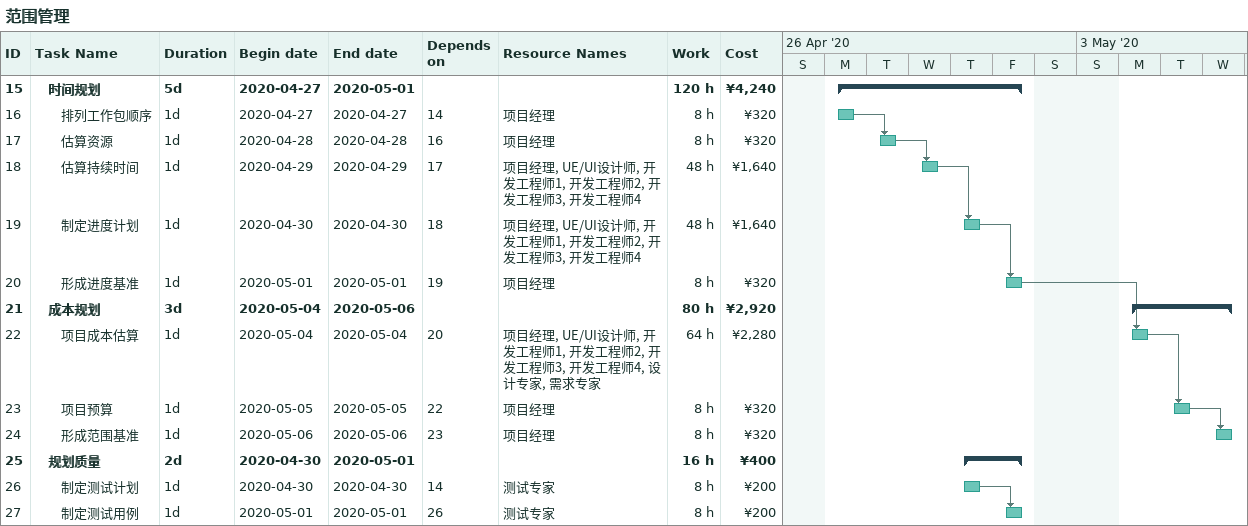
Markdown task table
范围管理

| ID | Level | Task | Duration | Start | Finish | Predecessors | Resources | Work (h) | Cost (¥) |
|---|---|---|---|---|---|---|---|---|---|
| 15 | 2 | **时间规划** | 5d | 2020-04-27 | 2020-05-01 |  |  | 120 | 4240 |
| 16 | 3 | 排列工作包顺序 | 1d | 2020-04-27 | 2020-04-27 | 14 | 项目经理 | 8 | 320 |
| 17 | 3 | 估算资源 | 1d | 2020-04-28 | 2020-04-28 | 16 | 项目经理 | 8 | 320 |
| 18 | 3 | 估算持续时间 | 1d | 2020-04-29 | 2020-04-29 | 17 | 项目经理, UE/UI设计师, 开发工程师1, 开发工程师2, 开发工程师3, 开发工程师4 | 48 | 1640 |
| 19 | 3 | 制定进度计划 | 1d | 2020-04-30 | 2020-04-30 | 18 | 项目经理, UE/UI设计师, 开发工程师1, 开发工程师2, 开发工程师3, 开发工程师4 | 48 | 1640 |
| 20 | 3 | 形成进度基准 | 1d | 2020-05-01 | 2020-05-01 | 19 | 项目经理 | 8 | 320 |
| 21 | 2 | **成本规划** | 3d | 2020-05-04 | 2020-05-06 |  |  | 80 | 2920 |
| 22 | 3 | 项目成本估算 | 1d | 2020-05-04 | 2020-05-04 | 20 | 项目经理, UE/UI设计师, 开发工程师1, 开发工程师2, 开发工程师3, 开发工程师4, 设计专家, 需求专家 | 64 | 2280 |
| 23 | 3 | 项目预算 | 1d | 2020-05-05 | 2020-05-05 | 22 | 项目经理 | 8 | 320 |
| 24 | 3 | 形成范围基准 | 1d | 2020-05-06 | 2020-05-06 | 23 | 项目经理 | 8 | 320 |
| 25 | 2 | **规划质量** | 2d | 2020-04-30 | 2020-05-01 |  |  | 16 | 400 |
| 26 | 3 | 制定测试计划 | 1d | 2020-04-30 | 2020-04-30 | 14 | 测试专家 | 8 | 200 |
| 27 | 3 | 制定测试用例 | 1d | 2020-05-01 | 2020-05-01 | 26 | 测试专家 | 8 | 200 |
